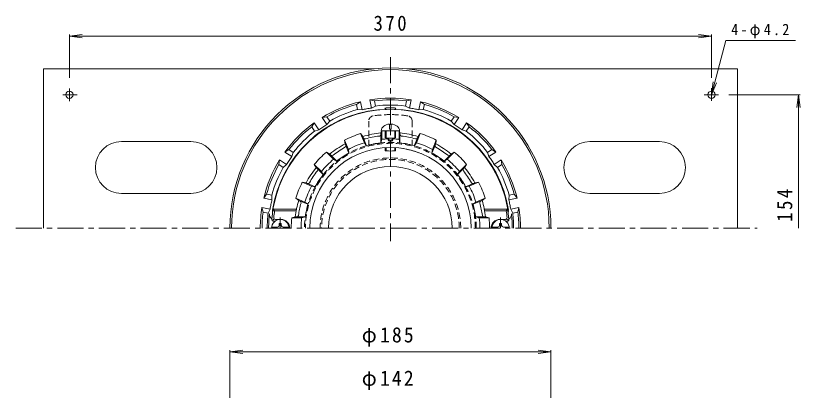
# Model space of a CAD drawing. Units: millimetres, scale not verified. Extents: x -269 to 233, y -508 to 379.
# Drawn here: x -254.5 to 197.7, y 162.6 to 378.9 of the extents above; entities that cross this region are included whole.
import ezdxf

# ---------------------------------------------------------------- set-up
doc = ezdxf.new("R2010")
doc.units = ezdxf.units.MM
doc.header["$LTSCALE"] = 3
for name, pattern in [('CHAIN1', [8, 5, -1, 1, -1]), ('DASHED1', [1.8, 1.2, -0.6]), ('DOUBLE_CHAIN1', [8.8, 5, -1, 0.6, -0.6, 0.6, -1])]:
    doc.linetypes.add(name, pattern=pattern)
for name, color, linetype, lineweight in [('0-0_通り芯', 3, 'Continuous', 9), ('0-2_仕上', 6, 'Continuous', 9), ('0-4_その他', 7, 'Continuous', 9), ('0-5_寸法', 7, 'Continuous', 9), ('0-6_ハッチ', 2, 'DOUBLE_CHAIN1', 9), ('0-A', 2, 'Continuous', 9)]:
    doc.layers.add(name, color=color, linetype=linetype, lineweight=lineweight)
doc.styles.add('ＭＳ ゴシック', font='')
doc.styles.get('ＭＳ ゴシック').set_extended_font_data('MS Gothic')

msp = doc.modelspace()

# ---------------------------------------------------------------- linework, layer by layer
at = {"layer": '0-0_通り芯', "linetype": 'CHAIN1'}
for p, q in [((-38.5, 354.954), (-38.5, 248.692)), ((-254.459, 256.248), (172.926, 256.248))]:
    msp.add_line(p, q, dxfattribs=at)
at = {"layer": '0-0_通り芯'}
for p, q in [((-47.751, 329.667), (-50.425, 330.294)), ((-29.249, 329.667), (-26.575, 330.294)), ((-27.514, 325.572), (-26.575, 330.294)), ((-58.049, 327.619), (-55.819, 329.221)), ((-57.463, 324.669), (-58.049, 327.619)), ((-54.88, 324.499), (-55.819, 329.221)), ((-47.164, 326.717), (-47.751, 329.667)), ((-29.836, 326.717), (-29.249, 329.667)), ((-29.836, 326.717), (-27.514, 325.572)), ((-18.951, 327.619), (-21.181, 329.221)), ((-19.537, 324.669), (-18.951, 327.619)), ((-57.463, 324.669), (-54.88, 324.499)), ((-83.874, 314.705), (-82.426, 317.038)), ((-79.752, 313.036), (-82.426, 317.038)), ((-75.143, 320.538), (-77.853, 320.094)), ((-73.472, 318.037), (-75.143, 320.538)), ((-3.528, 318.037), (-1.857, 320.538)), ((-3.528, 318.037), (-1.821, 316.091)), ((-1.857, 320.538), (0.853, 320.094)), ((-1.821, 316.091), (0.853, 320.094)), ((6.874, 314.705), (5.426, 317.038)), ((-82.203, 312.204), (-83.874, 314.705)), ((-82.203, 312.204), (-79.752, 313.036)), ((5.203, 312.204), (6.874, 314.705)), ((-96.957, 301.622), (-99.29, 300.174)), ((-94.456, 299.951), (-96.957, 301.622)), ((17.456, 299.951), (19.957, 301.622)), ((17.456, 299.951), (18.288, 297.5)), ((18.288, 297.5), (22.291, 300.174)), ((19.957, 301.622), (22.291, 300.174)), ((-102.79, 292.891), (-102.346, 295.601)), ((-98.344, 292.927), (-102.346, 295.601)), ((25.79, 292.891), (25.346, 295.601)), ((-100.289, 291.22), (-102.79, 292.891)), ((-100.289, 291.22), (-98.344, 292.927)), ((23.29, 291.22), (25.79, 292.891)), ((-109.871, 275.797), (-111.473, 273.567)), ((-106.921, 275.21), (-109.871, 275.797)), ((29.921, 275.21), (29.752, 272.628)), ((29.752, 272.628), (34.473, 273.567)), ((29.921, 275.21), (32.871, 275.797)), ((32.871, 275.797), (34.473, 273.567)), ((-107.825, 267.234), (-112.546, 268.173)), ((-111.919, 265.499), (-112.546, 268.173)), ((-108.969, 264.912), (-107.825, 267.234)), ((-108.969, 264.912), (-111.919, 265.499))]:
    msp.add_line(p, q, dxfattribs=at)
for points in [[(-47.164, 326.717), (-49.486, 325.572), (-50.425, 330.294)], [(-19.537, 324.669), (-22.12, 324.499), (-21.181, 329.221)], [(-73.472, 318.037), (-75.179, 316.091), (-77.853, 320.094)], [(5.203, 312.204), (2.752, 313.036), (5.426, 317.038)], [(-94.456, 299.951), (-95.288, 297.5), (-99.29, 300.174)], [(23.29, 291.22), (21.344, 292.927), (25.346, 295.601)], [(-106.921, 275.21), (-106.752, 272.628), (-111.473, 273.567)], [(31.969, 264.912), (30.825, 267.233), (35.546, 268.173)], [(31.969, 264.912), (34.919, 265.499), (35.546, 268.173)]]:
    msp.add_lwpolyline(points, dxfattribs=at)
for centre, radius, start, end in [((-38.5, 256.248), 92.5, 0, 180), ((-38.5, 256.248), 91.5, 0, 180), ((-38.5, 256.248), 75, 80.8513, 99.14867), ((-38.5, 256.248), 74, 82.8183, 97.18169), ((-38.5, 256.248), 75, 103.3513, 121.64867), ((-38.5, 256.248), 74, 105.3183, 119.68169), ((-38.5, 256.248), 70.19, 99.00459, 101.24998), ((-38.5, 256.248), 71, 82.99051, 97.00945), ((-38.5, 243.748), 81.867, 90, 92.21597), ((-38.5, 243.748), 81.867, 87.78403, 90), ((-38.5, 256.248), 70.19, 78.75, 80.99538), ((-38.5, 256.248), 75, 58.3513, 76.64867), ((-38.5, 256.248), 74, 60.3183, 74.68169), ((-38.5, 256.248), 68.728, 96.07076, 171.31079), ((-38.5, 256.248), 71, 105.49049, 119.50943), ((-38.5, 256.248), 70.19, 101.24998, 103.49536), ((-45.5, 321.603), 3, 73.09863, 95.13419), ((-44.914, 322.563), 4.416, 28.94321, 42.62891), ((-32.086, 322.563), 4.416, 137.37109, 151.05669), ((-31.5, 321.603), 3, 84.86581, 106.90137), ((-38.5, 256.248), 68.728, 8.62746, 83.92924), ((-38.5, 256.248), 70.19, 76.50459, 78.74998), ((-38.5, 256.248), 71, 60.49051, 74.50945), ((-38.5, 256.248), 75, 125.8513, 144.14867), ((-38.5, 256.248), 75, 35.8513, 54.14867), ((-38.5, 256.248), 74, 127.81828, 142.18169), ((-38.5, 256.248), 71, 127.99051, 142.00945), ((-38.5, 256.248), 70.19, 123.75, 125.99538), ((-38.5, 256.248), 70.19, 121.50459, 123.74998), ((-38.5, 256.248), 70.19, 56.25, 58.49538), ((-38.5, 256.248), 70.19, 54.00459, 56.24998), ((-38.5, 256.248), 71, 37.99051, 52.00945), ((-38.5, 256.248), 74, 37.8183, 52.18169), ((-38.5, 256.248), 75, 148.3513, 166.64867), ((-38.5, 256.248), 70.19, 146.25, 148.49538), ((-38.5, 256.248), 70.19, 144.00459, 146.24998), ((-38.5, 256.248), 70.19, 33.75, 35.99538), ((-38.5, 256.248), 70.19, 31.50459, 33.74998), ((-38.5, 256.248), 75, 13.3513, 31.64867), ((-38.5, 256.248), 74, 150.3183, 164.68169), ((-38.5, 256.248), 71, 150.49051, 164.50945), ((-38.5, 256.248), 71, 15.49051, 29.50945), ((-38.5, 256.248), 74, 15.3183, 29.68169), ((-38.5, 256.248), 70.19, 166.50459, 168.74998), ((-38.5, 256.248), 70.19, 11.25, 13.49538), ((-38.5, 256.248), 75, 170.8513, 180), ((-38.5, 256.248), 70.19, 168.75, 170.99538), ((-38.5, 256.248), 70.19, 9.00459, 11.24998), ((-38.5, 256.248), 75, 0, 9.14867), ((-38.5, 256.248), 74, 172.8183, 180), ((-38.5, 256.248), 71, 172.99051, 180), ((-26, 256.248), 82.69, 174.2384, 180), ((-105.287, 264.248), 3, 174.23843, 240.00945), ((-103.467, 266.248), 3, 172.65501, 194.429), ((26.467, 266.248), 3, 345.57211, 7.34497), ((28.287, 264.248), 3, 299.99051, 5.76157), ((-51, 256.248), 82.69, 0, 5.7616), ((-38.5, 256.248), 71, 0, 7.00945), ((-38.5, 256.248), 74, 0, 7.18169)]:
    msp.add_arc(centre, radius, start, end, dxfattribs=at)
at = {"layer": '0-0_通り芯', "linetype": 'DASHED1'}
for radius in [40.5, 39.667]:
    msp.add_arc((-38.5, 256.248), radius, 0, 180, dxfattribs=at)
at = {"layer": '0-2_仕上'}
for p, q in [((-43.695, 312.455), (-44, 311.174)), ((-43.5, 312.455), (-43.5, 307.523)), ((-33.5, 312.455), (-33.5, 307.523)), ((-33.304, 312.455), (-33, 311.174)), ((-55.706, 310.85), (-53.503, 305.533)), ((-54.436, 309.092), (-55.706, 310.85)), ((-54.436, 309.092), (-52.249, 303.811)), ((-44, 311.167), (-44, 305.451)), ((-44, 305.451), (-43.5, 307.523)), ((-40, 307.744), (-40, 308.163)), ((-37, 307.744), (-37, 308.163)), ((-33, 305.451), (-33.5, 307.523)), ((-33, 311.167), (-33, 305.451)), ((-22.564, 309.092), (-24.751, 303.811)), ((-21.294, 310.85), (-23.497, 305.533)), ((-22.564, 309.092), (-21.294, 310.85)), ((-64.944, 307.023), (-64.599, 304.882)), ((-64.944, 307.023), (-62.742, 301.706)), ((-64.599, 304.882), (-62.411, 299.601)), ((-52.249, 303.811), (-53.503, 305.533)), ((-24.751, 303.811), (-23.497, 305.533)), ((-12.401, 304.882), (-14.589, 299.601)), ((-12.056, 307.023), (-14.258, 301.706)), ((-12.056, 307.023), (-12.401, 304.882)), ((-73.446, 298.971), (-75.292, 300.109)), ((-75.292, 300.109), (-71.222, 296.04)), ((-73.446, 298.971), (-69.404, 294.929)), ((-62.411, 299.601), (-62.742, 301.706)), ((-14.589, 299.601), (-14.258, 301.706)), ((-3.554, 298.971), (-7.596, 294.929)), ((-1.708, 300.109), (-5.778, 296.04)), ((-3.554, 298.971), (-1.708, 300.109)), ((-69.404, 294.929), (-71.222, 296.04)), ((-7.596, 294.929), (-5.778, 296.04)), ((-82.363, 293.038), (-81.225, 291.193)), ((-82.363, 293.038), (-78.294, 288.969)), ((-81.225, 291.193), (-77.183, 287.15)), ((4.225, 291.193), (0.183, 287.15)), ((5.363, 293.038), (1.294, 288.969)), ((5.363, 293.038), (4.225, 291.193)), ((-77.183, 287.15), (-78.294, 288.968)), ((0.183, 287.15), (1.294, 288.968)), ((-89.277, 282.69), (-83.96, 280.488)), ((-87.137, 282.345), (-89.277, 282.69)), ((-87.137, 282.345), (-81.855, 280.158)), ((-81.855, 280.158), (-83.96, 280.488)), ((10.137, 282.345), (4.855, 280.158)), ((4.855, 280.158), (6.96, 280.488)), ((12.277, 282.69), (6.96, 280.488)), ((10.137, 282.345), (12.277, 282.69)), ((-93.103, 273.452), (-91.347, 272.183)), ((-93.103, 273.452), (-87.787, 271.249)), ((-86.065, 269.995), (-91.347, 272.183)), ((9.065, 269.995), (14.347, 272.183)), ((16.103, 273.452), (10.787, 271.249)), ((16.103, 273.452), (14.347, 272.183)), ((-105.255, 266.246), (-106.111, 267.246)), ((-92.688, 267.246), (-106.111, 267.246)), ((-92.784, 266.246), (-92.688, 267.246)), ((-86.065, 269.995), (-87.787, 271.249)), ((9.065, 269.995), (10.787, 271.249)), ((28.255, 266.246), (29.111, 267.246)), ((-92.784, 266.246), (-105.255, 266.246)), ((-93.313, 262.746), (-95.345, 262.246)), ((-93.313, 262.746), (-87.583, 262.746)), ((-87.583, 262.746), (-89.669, 262.246)), ((10.583, 262.746), (12.669, 262.246)), ((16.313, 262.746), (10.583, 262.746)), ((15.784, 266.246), (28.255, 266.246)), ((16.313, 262.746), (18.345, 262.246)), ((-105.467, 261.571), (-106.545, 260.563)), ((-105.002, 260.246), (-105.815, 260.246)), ((-102.13, 261.246), (-104.729, 261.246)), ((-95.345, 262.246), (-89.669, 262.246)), ((18.345, 262.246), (12.669, 262.246)), ((25.13, 261.246), (27.729, 261.246)), ((28.002, 260.246), (28.815, 260.246)), ((28.467, 261.571), (29.545, 260.563))]:
    msp.add_line(p, q, dxfattribs=at)
at = {"layer": '0-2_仕上', "color": 4}
for p, q in [((-43.75, 312.455), (-33.25, 312.455)), ((-41.5, 308.394), (-41.5, 312.455)), ((-41, 308.247), (-41, 312.455)), ((-39, 313.455), (-39, 316.337)), ((-39, 313.455), (-38, 313.455)), ((-38, 313.455), (-38, 316.337)), ((-36, 308.247), (-36, 312.455)), ((-35.5, 308.394), (-35.5, 312.455)), ((-41.5, 300.971), (-41.5, 302.651)), ((-41, 300.847), (-41, 302.681)), ((-36, 300.848), (-36, 302.681)), ((-35.5, 300.971), (-35.5, 302.651)), ((-101.4, 257.848), (-101.4, 258.998)), ((24.4, 257.848), (24.4, 258.998)), ((25.6, 258.998), (24.4, 258.998)), ((25.6, 257.848), (25.6, 258.998)), ((-106.964, 256.848), (-103.6, 256.848)), ((-100.4, 256.848), (-97.036, 256.848)), ((23.4, 256.848), (20.036, 256.848)), ((29.964, 256.848), (26.6, 256.848))]:
    msp.add_line(p, q, dxfattribs=at)
at = {"layer": '0-2_仕上', "color": 4, "linetype": 'CHAIN1'}
for p, q in [((-102, 256.248), (-102, 262.426)), ((25, 256.248), (25, 262.426))]:
    msp.add_line(p, q, dxfattribs=at)
at = {"layer": '0-2_仕上'}
msp.add_lwpolyline([(15.784, 266.246), (15.688, 267.246), (29.111, 267.246)], dxfattribs=at)
at = {"layer": '0-2_仕上', "color": 4}
msp.add_lwpolyline([(-102.6, 257.848), (-102.6, 258.998), (-101.4, 258.998)], dxfattribs=at)
at = {"layer": '0-2_仕上'}
for centre, radius, start, end in [((-38.5, 256.246), 68.5, 4.24803, 175.74763), ((-38.5, 256.246), 57.25, 107.48961, 117.51036), ((-38.5, 256.244), 55.198, 95.71858, 106.78081), ((-53.206, 308.735), 1, 202.5, 285.65154), ((-38.5, 256.246), 53.51, 96.84851, 105.65149), ((-45, 310.367), 1, 276.84903, 0.00082), ((-38.5, 256.246), 51.52, 91.66841, 95.56932), ((-38.5, 307.768), 1.5, 180.75317, 359.1655), ((-38.5, 307.766), 1.5, 180.8345, 270), ((-38.5, 308.523), 1.5, 193.96967, 346.03137), ((-38.5, 307.766), 1.5, 270, 359.1655), ((-38.5, 256.246), 51.52, 84.43068, 88.33159), ((-38.5, 256.244), 55.198, 73.21919, 84.28142), ((-32, 310.367), 1, 179.99918, 263.15097), ((-38.5, 256.246), 53.51, 74.34851, 83.15149), ((-23.794, 308.735), 1, 254.34846, 337.5), ((-38.5, 256.246), 57.25, 62.48964, 72.51039), ((-38.5, 256.244), 55.198, 118.21788, 129.28021), ((-65.216, 303.76), 1, 299.34903, 22.50082), ((-38.5, 256.246), 51.52, 106.93065, 118.06932), ((-38.5, 256.246), 49.512, 96.37785, 106.12216), ((-38.5, 256.246), 49.512, 73.87784, 83.62215), ((-38.5, 256.246), 51.52, 61.93068, 73.06935), ((-11.784, 303.76), 1, 157.49918, 240.65097), ((-38.5, 256.244), 55.198, 50.71979, 61.78212), ((-38.5, 256.246), 46.5, 0, 180), ((-38.5, 256.246), 57.25, 129.98964, 140.01035), ((-38.5, 256.246), 53.51, 119.34851, 128.15149), ((-38.5, 256.246), 49.512, 118.87785, 128.62216), ((-38.5, 256.246), 46.5, 67.58636, 82.41374), ((-38.5, 256.246), 49.512, 51.37784, 61.12215), ((-38.5, 256.246), 53.51, 51.84851, 60.65149), ((-38.5, 256.246), 57.25, 39.98965, 50.01036), ((-38.5, 256.246), 51.52, 129.43066, 140.56932), ((-72.173, 299.112), 1, 225, 308.15154), ((-38.5, 256.246), 51.52, 39.43068, 50.56934), ((-4.827, 299.112), 1, 231.84846, 315), ((-38.5, 256.244), 55.198, 140.71732, 151.77986), ((-81.365, 289.919), 1, 321.84903, 45.00082), ((4.365, 289.919), 1, 134.99918, 218.15097), ((-38.5, 256.244), 55.198, 28.22014, 39.28268), ((-38.5, 256.246), 53.51, 141.84851, 150.65149), ((-38.5, 256.246), 49.512, 141.37785, 151.12216), ((-38.5, 256.246), 49.512, 28.87784, 38.62215), ((-38.5, 256.246), 53.51, 29.34851, 38.15149), ((-38.5, 256.246), 57.25, 152.48961, 162.51036), ((-38.5, 256.246), 51.52, 151.93066, 163.06935), ((-86.014, 282.962), 1, 247.5, 330.65154), ((-38.5, 256.246), 51.52, 16.93065, 28.06934), ((9.014, 282.962), 1, 209.34846, 292.5), ((-38.5, 256.246), 57.25, 17.48964, 27.51039), ((-38.5, 256.244), 55.198, 163.21695, 173.23549), ((-90.989, 270.952), 1, 344.34903, 67.50082), ((13.989, 270.952), 1, 112.49918, 195.65097), ((-38.5, 256.244), 55.198, 6.76451, 16.78305), ((-38.5, 256.246), 53.51, 164.34851, 172.09158), ((-38.5, 256.246), 49.512, 163.87785, 172.45633), ((-38.5, 256.246), 49.512, 7.54367, 16.12215), ((-38.5, 256.246), 53.51, 7.90842, 15.65149), ((-104.729, 262.246), 1, 174.82323, 270), ((-38.5, 256.246), 67.5, 171.48038, 174.82341), ((-92.491, 263.746), 1, 270, 352.09207), ((15.491, 263.746), 1, 187.90793, 270), ((27.729, 262.246), 1, 270, 5.17677), ((-38.5, 256.246), 67.5, 5.17659, 8.51962), ((-105.815, 261.246), 1, 175.75217, 270), ((-101.5, 256.246), 5, 0, 90.00018), ((-38.5, 256.246), 57.161, 173.97476, 180), ((-38.5, 256.246), 51.52, 173.31213, 180), ((-38.5, 256.246), 51.52, 0, 6.68787), ((-38.5, 256.246), 57.161, 0, 6.02524), ((24.5, 256.246), 5, 89.99982, 180), ((28.815, 261.246), 1, 270, 4.24783)]:
    msp.add_arc(centre, radius, start, end, dxfattribs=at)
at = {"layer": '0-2_仕上', "color": 4}
for centre, radius, start, end in [((-102, 256.248), 5, 0, 180), ((-103.6, 257.848), 1, 270, 0), ((-100.4, 257.848), 1, 180, 270), ((25, 256.248), 5, 0, 180), ((23.4, 257.848), 1, 270, 0), ((26.6, 257.848), 1, 180, 270)]:
    msp.add_arc(centre, radius, start, end, dxfattribs=at)
for centre, major_axis, ratio, start_param, end_param in [((-38.5, 312.455), (5.25, 0), 0.7428, 1.6661703, 3.1415927), ((-38.5, 312.455), (5.25, 0), 0.7428, 6.2831853, 7.7585936), ((-38.5, 308.394), (-3, 0), 0.0891, 6.2831818, 9.4247745), ((-38.5, 300.971), (-3, 0), 0.0743, 6.2831635, 9.4247561)]:
    msp.add_ellipse(centre, major_axis=major_axis, ratio=ratio, start_param=start_param, end_param=end_param, dxfattribs=at)
at = {"layer": '0-4_その他'}
for p, q in [((-223.5, 367.026), (-216.064, 368.005)), ((-223.5, 367.926), (-223.5, 342.899)), ((-223.5, 367.026), (146.5, 367.026)), ((-223.5, 367.026), (-216.064, 366.047)), ((146.5, 367.026), (139.064, 368.005)), ((146.5, 367.026), (139.064, 366.047)), ((146.5, 367.926), (146.5, 342.982)), ((197.636, 333.248), (156.612, 333.248)), ((196.736, 333.248), (197.715, 325.812)), ((-131, 184.894), (-123.564, 185.873)), ((-131, 185.794), (-131, 0.894)), ((54, 184.894), (46.564, 185.873)), ((54, 185.794), (54, 0.894)), ((-131, 184.894), (54, 184.894)), ((-131, 184.894), (-123.564, 183.915)), ((54, 184.894), (46.564, 183.915))]:
    msp.add_line(p, q, dxfattribs=at)
msp.add_lwpolyline([(196.736, 256.248), (196.736, 333.248), (195.757, 325.812)], dxfattribs=at)
at = {"layer": '0-5_寸法'}
for q in [(147.479, 340.684), (149.37, 340.177)]:
    msp.add_line((146.5, 333.248), q, dxfattribs=at)
msp.add_lwpolyline([(146.5, 333.248), (154.884, 364.538), (194.962, 364.538)], dxfattribs=at)
at = {"layer": '0-6_ハッチ', "linetype": 'DASHED1'}
for p, q in [((-50.998, 318.058), (-50.999, 304.146)), ((-25.998, 318.057), (-25.999, 304.145))]:
    msp.add_line(p, q, dxfattribs=at)
for centre, radius, start, end in [((-38.5, 254.766), 67, 89.99708, 98.5349), ((-38.5, 254.766), 67, 81.46215, 89.99997), ((-47.998, 318.058), 3, 98.53493, 179.99852), ((-28.998, 318.057), 3, 359.99852, 81.46212), ((-38.5, 256.248), 49.5, 0, 180), ((-38.5, 256.248), 48.939, 0, 180)]:
    msp.add_arc(centre, radius, start, end, dxfattribs=at)
at = {"layer": '0-6_ハッチ', "linetype": 'Continuous'}
msp.add_arc((-38.5, 256.248), 35.606, 0, 180, dxfattribs=at)
at = {"layer": '0-A'}
for p, q in [((-238.5, 348.248), (-238.5, 256.248)), ((-238.5, 348.248), (-48.105, 348.248)), ((-28.895, 348.248), (161.5, 348.248)), ((161.5, 348.248), (161.5, 256.248)), ((-223.5, 336.899), (-223.5, 329.527)), ((146.5, 336.982), (146.5, 329.695)), ((-227.276, 333.248), (-218.976, 333.248)), ((142.353, 333.248), (150.612, 333.248)), ((-153.5, 306.248), (-193.5, 306.248)), ((116.5, 306.248), (76.5, 306.248)), ((-193.5, 276.248), (-153.5, 276.248)), ((76.5, 276.248), (116.5, 276.248))]:
    msp.add_line(p, q, dxfattribs=at)
for centre in [(-223.5, 333.248), (146.5, 333.248)]:
    msp.add_circle(centre, 2.1, dxfattribs=at)
for centre, start, end in [((-193.5, 291.248), 90, 270), ((-153.5, 291.248), 270, 90), ((76.5, 291.248), 90, 270), ((116.5, 291.248), 270, 90)]:
    msp.add_arc(centre, 15, start, end, dxfattribs=at)

# ---------------------------------------------------------------- texts
at = {"layer": '0-4_その他', "color": 2, "char_height": 8.798, "attachment_point": 7, "style": 'ＭＳ ゴシック'}
for s, insert in [('\\T1.27;\\W0.9;370', (-48.25, 370.026)), ('\\T1.21;\\W0.95;φ185', (-55, 187.894)), ('\\T1.21;\\W0.95;φ142', (-55, 162.894))]:
    msp.add_mtext(s, dxfattribs=dict(at, insert=insert))
at = {"layer": '0-4_その他', "color": 2, "insert": (193.218, 259.904), "char_height": 8.798, "attachment_point": 7, "rotation": 90, "style": 'ＭＳ ゴシック'}
msp.add_mtext('\\T1.27;\\W0.9;154', dxfattribs=at)
at = {"layer": '0-5_寸法', "insert": (157.907, 365.823), "char_height": 6.598, "attachment_point": 7, "style": 'ＭＳ ゴシック'}
msp.add_mtext('\\T1.32;\\W0.9;4-φ4.2', dxfattribs=at)

doc.saveas('drawing.dxf')
